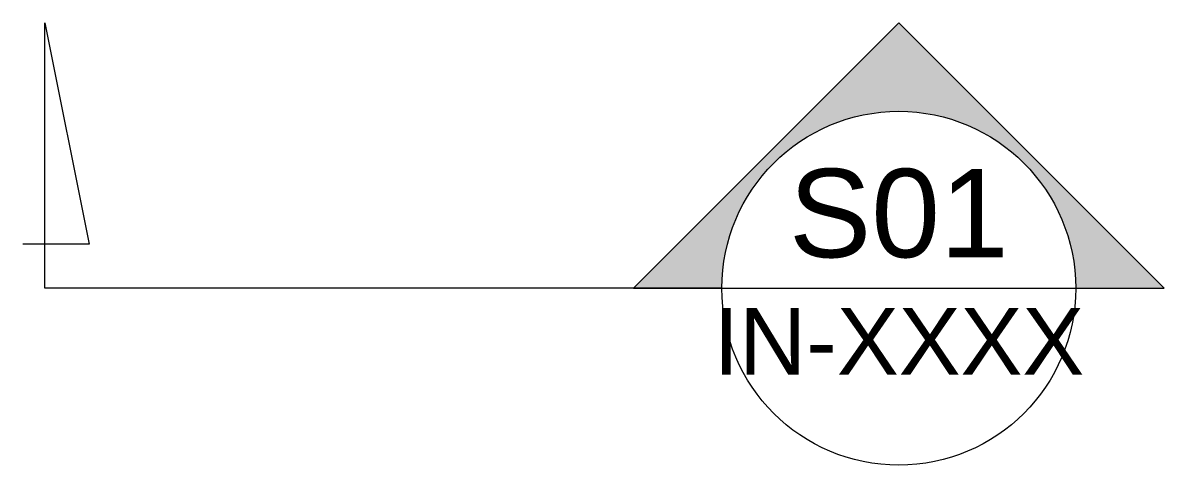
# Model space of a CAD drawing. Header units: millimetres. Extents: x -78046 to 260989, y -99288 to 158505.
# Drawn here: x 98670 to 101251, y 91127 to 92127 of the extents above; entities that cross this region are included whole.
import ezdxf
from ezdxf.enums import TextEntityAlignment as Align

# ---------------------------------------------------------------- set-up
doc = ezdxf.new("R2010")
doc.units = ezdxf.units.MM
doc.header["$LTSCALE"] = 100
doc.linetypes.add('HIDDEN', pattern=[0.375, 0.25, -0.125])
for name, color, linetype, lineweight in [('-KH', 143, 'Continuous', 13), ('-KH @ 100', 143, 'Continuous', 13), ('-TEXT', 7, 'Continuous', 15)]:
    doc.layers.add(name, color=color, linetype=linetype, lineweight=lineweight)
doc.styles.add('11-1087-01-1000-Layout$0$ANNO-ENG', font='arial.ttf')

# ---------------------------------------------------------------- blocks, each defined once
blk = doc.blocks.new('*U14')
at = {"layer": '-KH'}
h = blk.add_hatch(color=4, dxfattribs=at)
edge = h.paths.add_edge_path()
edge.add_line((4, 0), (6, 0))
edge.add_line((6, 0), (0, 6))
edge.add_line((0, 6), (-6, 0))
edge.add_line((-6, 0), (-4, 0))
edge.add_arc((0, 0), 4, 0, 180, ccw=False)
at = {"layer": '-KH', "color": 3, "linetype": 'HIDDEN'}
blk.add_lwpolyline([(-4, 0), (-19.304, 0), (-19.304, 6), (-18.304, 1), (-19.804, 1)], dxfattribs=at)
at = {"layer": '-KH', "color": 4}
blk.add_lwpolyline([(4, 0), (6, 0), (0, 6), (-6, 0), (-4, 0, -1)], format="xyb", close=True, dxfattribs=at)
at = {"layer": '-KH', "color": 0}
blk.add_circle((0, 0), 4, dxfattribs=at)
at = {"color": 0}
blk.add_line((-4, 0), (4, 0), dxfattribs=at)
at = {"layer": '-TEXT', "color": 3, "style": '11-1087-01-1000-Layout$0$ANNO-ENG'}
blk.add_attdef('NUMBER', text='', height=2, dxfattribs=at).set_placement((0, 1.7), align=Align.MIDDLE)
at = {"layer": '-TEXT', "color": 2, "style": '11-1087-01-1000-Layout$0$ANNO-ENG'}
blk.add_attdef('SHEET', text='', height=1.5, dxfattribs=at).set_placement((0, -1.2), align=Align.MIDDLE)

msp = doc.modelspace()

# ---------------------------------------------------------------- block references
at = {"layer": '-KH @ 100', "xscale": 100, "yscale": 100, "zscale": 100}
msp.add_blockref('*U14', (100650.9, 91526.6), dxfattribs=at).add_auto_attribs({'NUMBER': 'S01', 'SHEET': 'IN-XXXX'})

doc.saveas('drawing.dxf')
